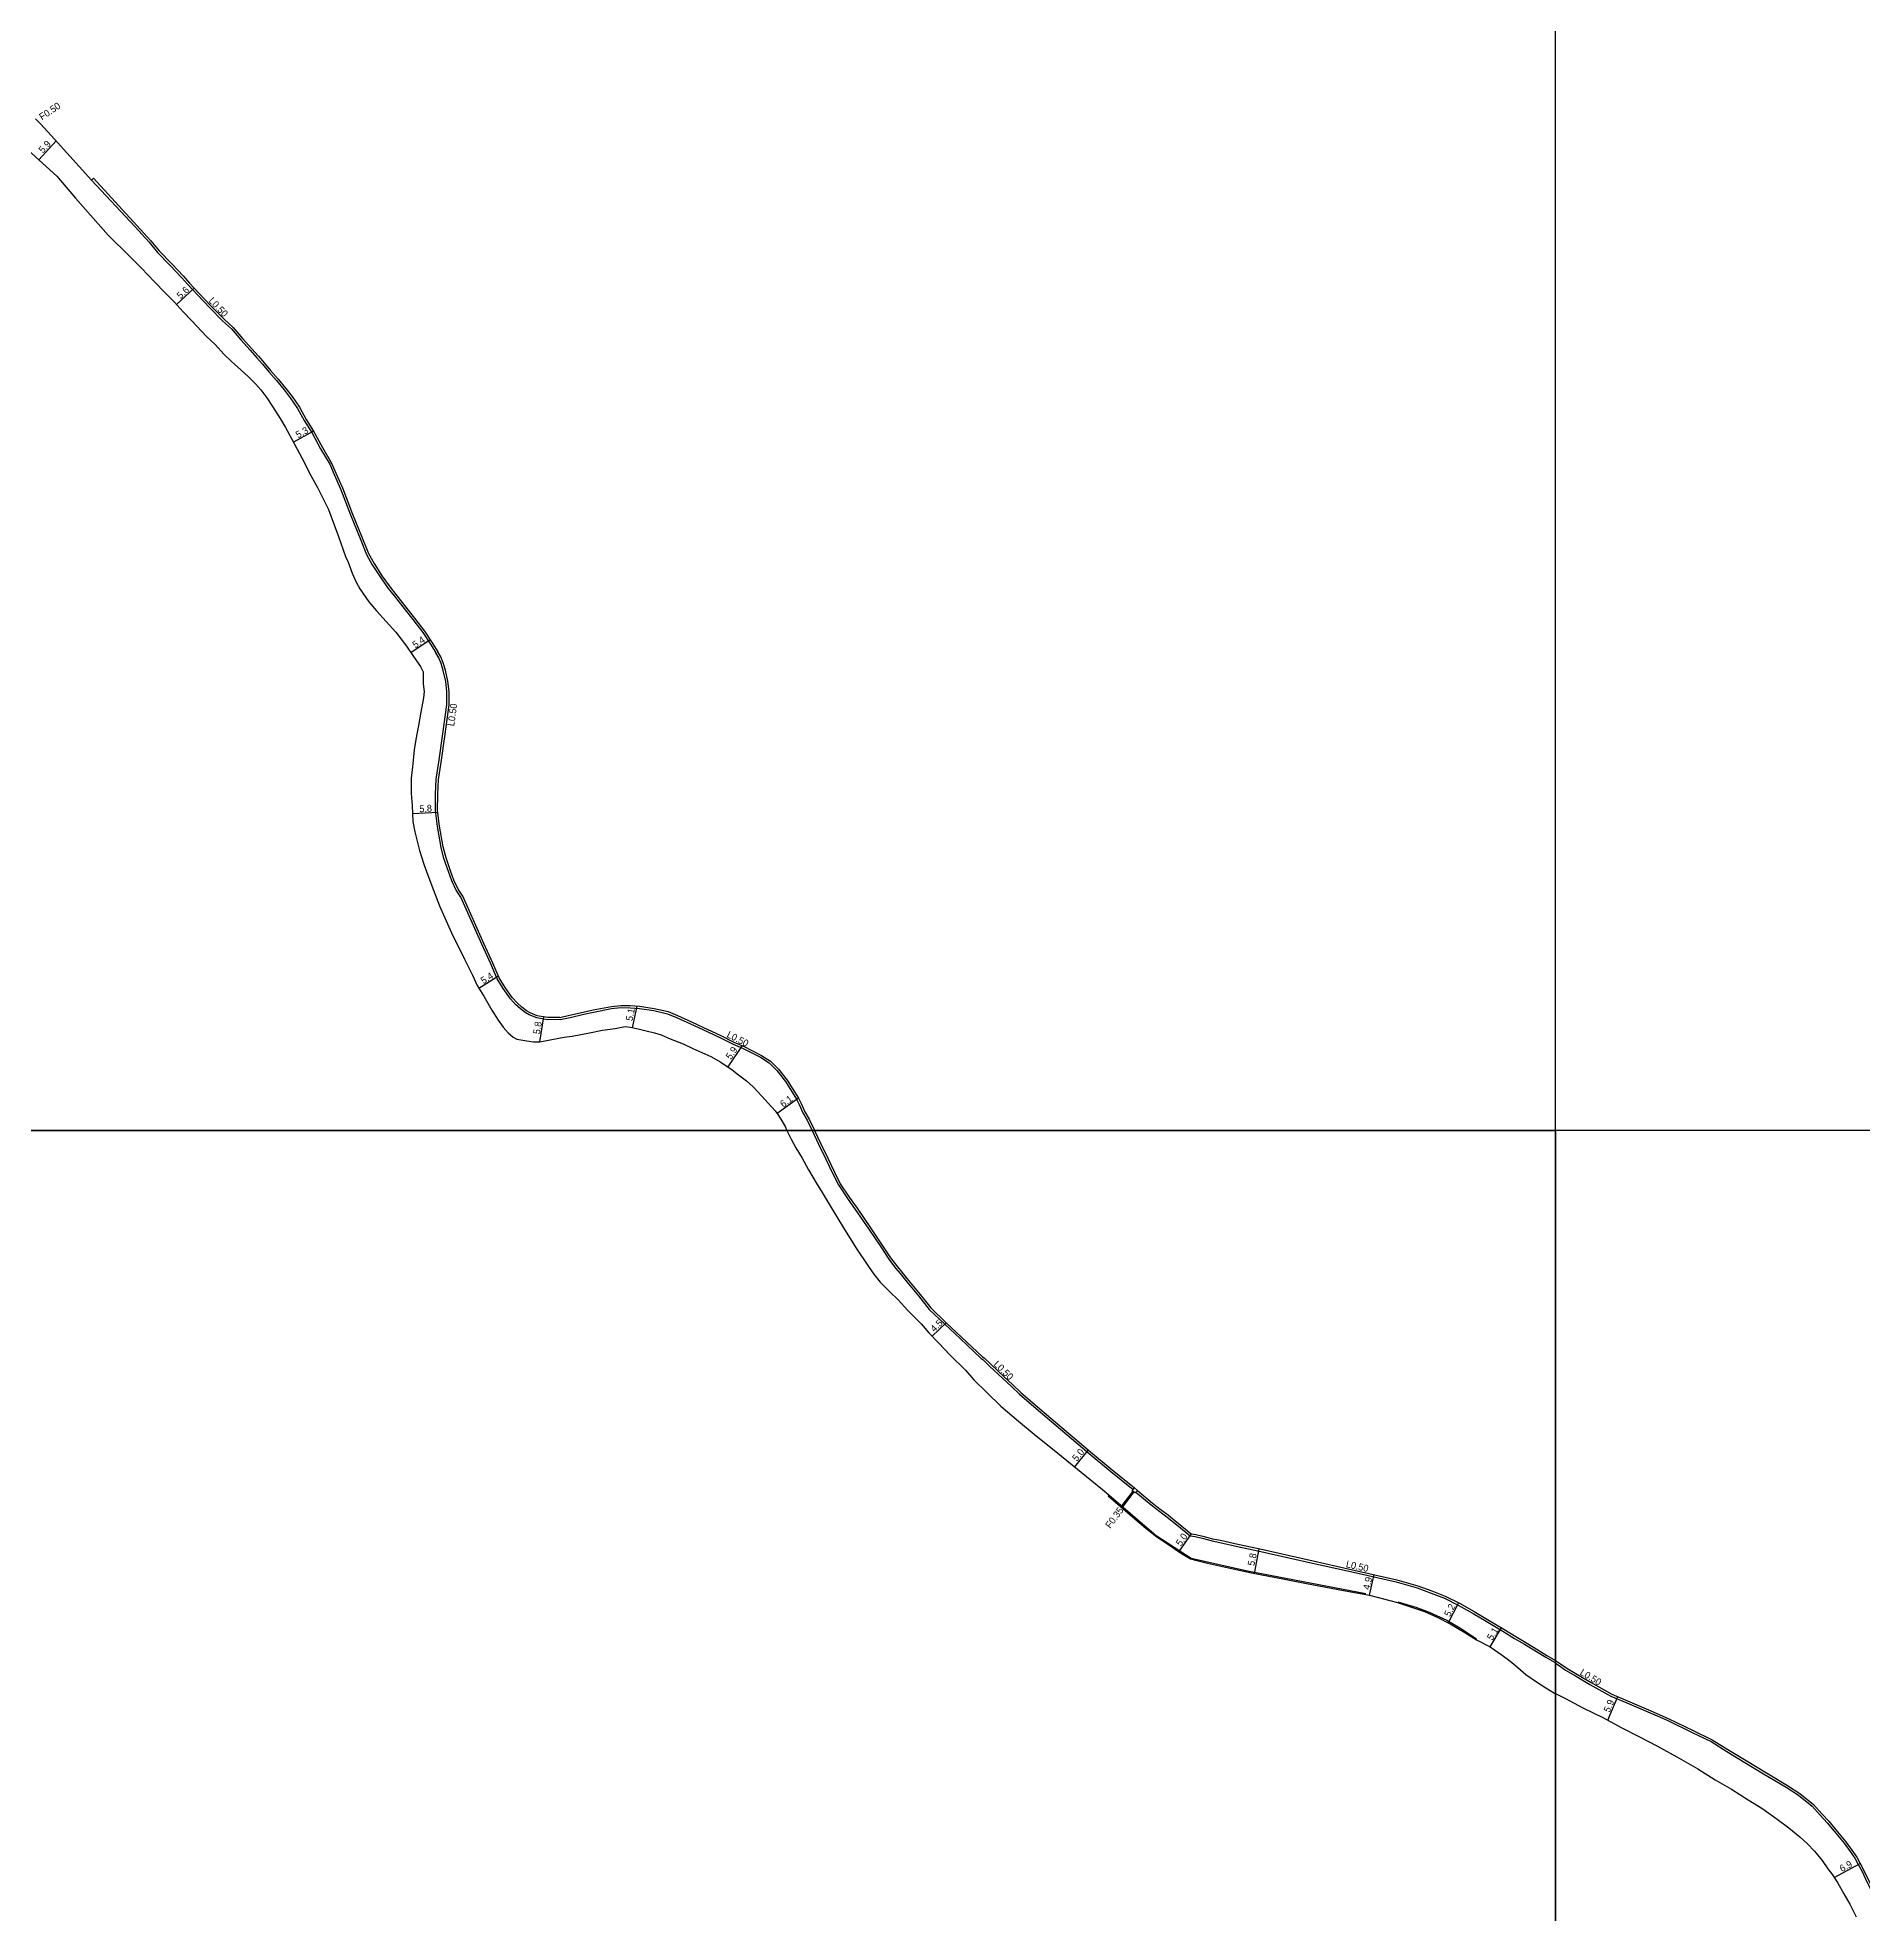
# Model space of a CAD drawing. Header units: metres. Extents: x -24000 to -20000, y -93000 to -89999.
# Drawn here: x -21950.4 to -21528.9, y -92581 to -92147.7 of the extents above; entities that cross this region are included whole.
import ezdxf

# ---------------------------------------------------------------- set-up
doc = ezdxf.new("R2010")
doc.units = ezdxf.units.M
doc.header["$LTSCALE"] = 2.5
for name, color, linetype in [('側溝・桝', 7, 'Continuous'), ('図郭', 7, 'Continuous'), ('幅員', 7, 'Continuous'), ('歩道・分離帯・安全施設', 7, 'Continuous'), ('道路', 7, 'Continuous')]:
    doc.layers.add(name, color=color, linetype=linetype)
doc.styles.get("Standard").update_dxf_attribs({"font": ''})
doc.styles.get('Standard').set_extended_font_data('@MS PGothic')

msp = doc.modelspace()

# ---------------------------------------------------------------- linework, layer by layer
at = {"layer": '側溝・桝'}
for points in [[(-21937.99, -92180.58), (-21927.88, -92191.37), (-21924.66, -92194.93), (-21922.74, -92197.26), (-21919.78, -92200.28), (-21917.11, -92203.11), (-21915.72, -92204.7), (-21913.49, -92207.1), (-21910.76, -92209.95), (-21907.7, -92213.05), (-21905.63, -92214.92), (-21903.46, -92217.45), (-21901.31, -92219.84)], [(-21901.31, -92219.84), (-21899.82, -92221.58), (-21898.49, -92223.08), (-21896.99, -92224.86), (-21895.22, -92226.83), (-21893.49, -92228.98), (-21892.08, -92230.82), (-21890.4, -92233.29), (-21888.85, -92236.07), (-21887.13, -92238.82), (-21885.09, -92242.6), (-21882.97, -92246.15), (-21881.96, -92248.56)], [(-21881.96, -92248.56), (-21880.51, -92251.84), (-21878.19, -92257.88), (-21876.13, -92262.96), (-21874.49, -92267), (-21873.15, -92269.38)], [(-21873.15, -92269.38), (-21872.22, -92270.81), (-21871.34, -92272.21), (-21869.45, -92274.86), (-21868.12, -92276.58), (-21863.77, -92282.06), (-21861.47, -92285.02), (-21859.56, -92287.93), (-21858.45, -92289.74)], [(-21858.59, -92326.15), (-21858.55, -92322.37), (-21858.37, -92318.91), (-21857.76, -92314.94), (-21856.85, -92308.44), (-21855.93, -92301.73), (-21855.93, -92298.66), (-21856.19, -92296.32), (-21856.75, -92293.83), (-21857.25, -92292.17), (-21857.77, -92290.89), (-21858.45, -92289.74)], [(-21829.77, -92374.41), (-21832.72, -92374.44), (-21835.19, -92374.03), (-21836.9, -92373.32), (-21837.82, -92372.81), (-21838.93, -92371.95), (-21840.09, -92370.9), (-21841.22, -92369.63), (-21842.93, -92367.25), (-21844.28, -92364.97), (-21845.78, -92361.56), (-21847.84, -92357.02), (-21852.68, -92346.15), (-21853.78, -92344.56), (-21854.76, -92342.4), (-21855.54, -92340.24), (-21856.6, -92337.21), (-21857.25, -92334.66), (-21858.13, -92329.86), (-21858.59, -92326.15)], [(-21829.77, -92374.41), (-21827.49, -92373.9), (-21824.32, -92373.18), (-21822.05, -92372.67), (-21817.89, -92371.87), (-21815.76, -92371.65), (-21813.63, -92371.67), (-21811.5, -92371.84), (-21808.16, -92372.32), (-21804.97, -92373.06)], [(-21804.97, -92373.06), (-21802.91, -92373.91), (-21799.67, -92375.42), (-21796.87, -92376.69), (-21793.07, -92378.44), (-21789.86, -92380.06), (-21787.65, -92381.01)], [(-21787.65, -92381.01), (-21783.52, -92383.11), (-21781.54, -92384.42), (-21779.76, -92386.18), (-21777.76, -92388.71), (-21775.19, -92392.79)], [(-21775.19, -92392.79), (-21774.64, -92394.01), (-21773.76, -92395.92), (-21772.76, -92397.63), (-21771.64, -92400)], [(-21771.64, -92400), (-21771.63, -92400.02), (-21770.14, -92403.16), (-21768.47, -92406.61), (-21766.88, -92409.85), (-21765.55, -92412.6), (-21763.44, -92415.71), (-21761.66, -92418.27), (-21758.52, -92422.79), (-21755.61, -92427.15), (-21753.94, -92429.75), (-21752.33, -92431.79), (-21751.26, -92433.02), (-21749.75, -92434.98), (-21747.07, -92438.19), (-21744.56, -92441.33), (-21741.01, -92444.76), (-21737.47, -92448.08), (-21732.57, -92452.69), (-21732.23, -92452.89), (-21730.66, -92454.42), (-21727.59, -92457.28), (-21725.7, -92459.06)], [(-21725.7, -92459.06), (-21723.78, -92460.9), (-21720.44, -92463.75), (-21716.84, -92466.83), (-21707.65, -92474.64), (-21702.65, -92478.78), (-21697.52, -92482.94)], [(-21697.54, -92482.93), (-21697.51, -92482.95)], [(-21696.87, -92483.53), (-21693.32, -92486.49), (-21691.36, -92488.02), (-21689.67, -92489.27), (-21688.2, -92490.5), (-21686.57, -92491.75), (-21684.35, -92493.59), (-21683.16, -92493.79), (-21681.57, -92494.16), (-21679.28, -92494.78), (-21677.48, -92495.13), (-21673.42, -92496.06), (-21668.7, -92497.06), (-21661.56, -92498.68), (-21656.09, -92499.9), (-21648, -92501.72), (-21636.77, -92504.24), (-21631.92, -92505.62)], [(-21631.92, -92505.62), (-21628.74, -92506.82), (-21625.66, -92508.03), (-21622.45, -92509.64), (-21619.01, -92511.53), (-21616, -92513.35), (-21612.17, -92515.63)], [(-21612.17, -92515.63), (-21609.44, -92517.3), (-21607.15, -92518.66), (-21604.36, -92520.35), (-21602.27, -92521.65), (-21600.25, -92522.82), (-21600, -92522.99)], [(-21600, -92522.99), (-21599.15, -92523.58), (-21597.68, -92524.62), (-21595.36, -92525.96), (-21592.06, -92527.96), (-21587.24, -92530.61), (-21583.56, -92532.18), (-21578.17, -92534.46), (-21574.2, -92536.21), (-21568.46, -92539.01), (-21564.09, -92541.14), (-21560.48, -92543.38)], [(-21560.48, -92543.38), (-21556.27, -92545.96), (-21551.96, -92548.55), (-21546.74, -92551.66), (-21543.93, -92553.52), (-21540.79, -92556.05), (-21538.89, -92558.14), (-21537.29, -92559.86), (-21535.68, -92561.84), (-21533.38, -92564.6), (-21531.97, -92566.51), (-21530.88, -92568.05), (-21530.2, -92569.33)], [(-21530.2, -92569.33), (-21529.25, -92571.11), (-21528.21, -92573.33), (-21527.14, -92575.41), (-21525.59, -92579.27), (-21524.39, -92582.09), (-21523.08, -92585.57), (-21521.83, -92588.69), (-21519.26, -92593.74), (-21515.64, -92600.46)]]:
    msp.add_lwpolyline(points, dxfattribs=at)
at = {"layer": '側溝・桝', "ltscale": 0.5, "flags": 128}
for points in [[(-21697.61, -92483.29), (-21700.36, -92486.91)], [(-21697.36, -92483.47), (-21700.09, -92487.14)]]:
    msp.add_lwpolyline(points, dxfattribs=at)
msp.add_lwpolyline([(-21697.2, -92482.55), (-21696.54, -92483.15), (-21697.03, -92483.72), (-21697.71, -92483.21)], close=True, dxfattribs=at)
at = {"layer": '図郭'}
for points in [[(-22400, -92400), (-21600, -92400), (-21600, -91800), (-22400, -91800)], [(-22400, -93000), (-21600, -93000), (-21600, -92400), (-22400, -92400)], [(-21600, -93000), (-20800, -93000), (-20800, -92400), (-21600, -92400)]]:
    msp.add_lwpolyline(points, close=True, dxfattribs=at)
at = {"layer": '幅員', "flags": 128}
for points in [[(-21946.12, -92171.53), (-21950.1, -92175.88)], [(-21914.24, -92205.55), (-21918.32, -92209.33)], [(-21886.7, -92238.57), (-21891.36, -92241.1)], [(-21859.77, -92286.71), (-21864.21, -92289.72)], [(-21858.04, -92326.56), (-21863.85, -92326.9)], [(-21843.99, -92364.39), (-21848.53, -92367.22)], [(-21812.11, -92371.29), (-21813.14, -92376.29)], [(-21834.5, -92379.53), (-21833.54, -92373.8)], [(-21787.8, -92380.4), (-21791.09, -92385.33)], [(-21774.77, -92392.53), (-21779.69, -92396.13)], [(-21740.67, -92444.4), (-21743.9, -92447.53)], [(-21707.91, -92473.76), (-21711.04, -92477.65)], [(-21684.14, -92493.12), (-21686.94, -92497.27)], [(-21668.49, -92496.6), (-21669.6, -92502.28)], [(-21642.94, -92507.31), (-21641.88, -92502.58)], [(-21622.4, -92509.11), (-21624.77, -92513.74)], [(-21615.1, -92519.26), (-21612.48, -92514.86)], [(-21587.96, -92536.17), (-21585.63, -92530.75)], [(-21535.69, -92572.52), (-21529.65, -92569.31)]]:
    msp.add_lwpolyline(points, dxfattribs=at)
at = {"layer": '歩道・分離帯・安全施設', "ltscale": 0.5, "flags": 128}
for points in [[(-21703.12, -92484.14), (-21696.5, -92489.81), (-21692.22, -92493.51), (-21684.12, -92498.76), (-21671.1, -92501.71), (-21643.8, -92506.94)], [(-21636.42, -92508.87), (-21632.24, -92510.12), (-21629.16, -92511.24), (-21625.09, -92513.13), (-21622.11, -92514.84), (-21618.24, -92517.38)]]:
    msp.add_lwpolyline(points, dxfattribs=at)
at = {"layer": '道路'}
for points in [[(-21950.91, -92166.43), (-21949.69, -92167.68), (-21946.5, -92171.1), (-21937.99, -92180.58), (-21937.52, -92180.13)], [(-21952.55, -92173.63), (-21945.93, -92179.7), (-21941.68, -92184.74), (-21934.11, -92193.31), (-21929.17, -92198.12), (-21926.4, -92200.94), (-21923.48, -92204), (-21920.9, -92206.67), (-21918.9, -92208.7), (-21916.79, -92210.98), (-21914.84, -92213.06), (-21911.4, -92216.72), (-21909.31, -92218.61), (-21907.38, -92220.74), (-21905.67, -92222.45), (-21903.46, -92224.37), (-21901.73, -92225.99), (-21900.03, -92227.7), (-21898.89, -92228.98), (-21897.46, -92230.83), (-21896.18, -92232.87), (-21894.44, -92235.62), (-21893.19, -92237.69), (-21891.75, -92240.39), (-21889.3, -92244.89), (-21887.33, -92248.8), (-21885.77, -92251.52), (-21884.72, -92253.68), (-21883.24, -92256.61), (-21881.95, -92260.14), (-21880.97, -92262.86), (-21879.33, -92267.48), (-21878.73, -92268.78), (-21877.82, -92271.3), (-21876.87, -92273.39), (-21876.02, -92274.93), (-21873.94, -92277.93), (-21872.21, -92280), (-21867.69, -92284.97), (-21865.27, -92288.15), (-21863.46, -92290.83), (-21861.99, -92292.9), (-21861.43, -92294.15), (-21861.43, -92295.02), (-21861.37, -92296.86), (-21861.19, -92298.66), (-21861.31, -92300.15), (-21861.93, -92303.44), (-21862.51, -92306.54), (-21863.1, -92309.72), (-21863.45, -92312.12), (-21863.61, -92313.78), (-21863.86, -92316.03), (-21864.17, -92318.7), (-21864.14, -92322.21), (-21863.96, -92324.97), (-21863.75, -92328.66), (-21863.32, -92331.03), (-21862.27, -92335.39), (-21861.18, -92338.74), (-21860.12, -92341.69), (-21858.99, -92344.53), (-21857.64, -92348.17), (-21854.84, -92354.36), (-21851.86, -92360.46), (-21850.04, -92364.19), (-21848.97, -92366.52), (-21847.43, -92368.99), (-21845.56, -92372.2), (-21844.1, -92374.51), (-21842.92, -92376.18), (-21841.77, -92377.44), (-21840.59, -92378.49), (-21839.75, -92378.93), (-21837.48, -92379.32), (-21835.96, -92379.55), (-21834.92, -92379.57), (-21834.5, -92379.53), (-21831.7, -92379.02), (-21828.86, -92378.47), (-21826.98, -92378.22), (-21822.98, -92377.45), (-21820.03, -92376.88), (-21817.1, -92376.45), (-21814.79, -92376.04), (-21813.6, -92376.19), (-21811.75, -92376.58), (-21809.95, -92376.98), (-21808.02, -92377.44), (-21806.46, -92377.91), (-21804.37, -92378.84), (-21801.38, -92380.04), (-21799.13, -92381.1), (-21794.99, -92382.95), (-21792.69, -92384.26), (-21790.06, -92386.02), (-21788.59, -92387.14), (-21786.75, -92388.55), (-21785.26, -92389.92)], [(-21937.52, -92180.13), (-21927.51, -92191.04), (-21924.28, -92194.6), (-21922.36, -92196.92), (-21919.41, -92199.93), (-21916.74, -92202.77), (-21915.35, -92204.37), (-21913.13, -92206.75), (-21910.4, -92209.6), (-21907.36, -92212.69), (-21905.28, -92214.57), (-21903.08, -92217.12), (-21900.94, -92219.51)], [(-21900.94, -92219.51), (-21899.44, -92221.25), (-21898.11, -92222.75), (-21896.61, -92224.53), (-21894.84, -92226.51), (-21893.1, -92228.67), (-21891.67, -92230.52), (-21889.97, -92233.02), (-21888.42, -92235.82), (-21886.7, -92238.57), (-21884.65, -92242.35), (-21882.53, -92245.93), (-21881.5, -92248.37)], [(-21881.5, -92248.37), (-21880.05, -92251.65), (-21877.72, -92257.7), (-21875.66, -92262.77), (-21874.04, -92266.78), (-21872.72, -92269.13)], [(-21872.72, -92269.13), (-21871.8, -92270.54), (-21870.93, -92271.93), (-21869.05, -92274.56), (-21867.72, -92276.27), (-21863.38, -92281.75), (-21861.07, -92284.73), (-21859.14, -92287.66), (-21858.03, -92289.48)], [(-21858.09, -92326.15), (-21858.05, -92322.39), (-21857.87, -92318.96), (-21857.27, -92315.02), (-21856.36, -92308.51), (-21855.43, -92301.76), (-21855.43, -92298.63), (-21855.7, -92296.24), (-21856.26, -92293.7), (-21856.78, -92292), (-21857.32, -92290.67), (-21858.03, -92289.48)], [(-21829.88, -92373.92), (-21832.68, -92373.94), (-21835.05, -92373.54), (-21836.68, -92372.87), (-21837.54, -92372.39), (-21838.61, -92371.56), (-21839.73, -92370.55), (-21840.83, -92369.31), (-21842.51, -92366.98), (-21843.84, -92364.74), (-21845.32, -92361.35), (-21847.39, -92356.81), (-21852.24, -92345.91), (-21853.34, -92344.31), (-21854.3, -92342.21), (-21855.07, -92340.07), (-21856.12, -92337.06), (-21856.76, -92334.55), (-21857.64, -92329.78), (-21858.09, -92326.15)], [(-21829.88, -92373.92), (-21827.6, -92373.41), (-21824.43, -92372.7), (-21822.15, -92372.18), (-21817.96, -92371.38), (-21815.78, -92371.15), (-21813.6, -92371.17), (-21811.44, -92371.34), (-21808.07, -92371.83), (-21804.86, -92372.57)], [(-21804.86, -92372.57), (-21802.71, -92373.45), (-21799.46, -92374.96), (-21796.66, -92376.24), (-21792.85, -92377.99), (-21789.65, -92379.61), (-21787.45, -92380.55)], [(-21787.45, -92380.55), (-21783.27, -92382.68), (-21781.22, -92384.03), (-21779.39, -92385.85), (-21777.36, -92388.42), (-21774.77, -92392.53)], [(-21785.26, -92389.92), (-21783.21, -92392.12), (-21781.74, -92393.7), (-21780.18, -92395.47), (-21779.54, -92396.35), (-21778.8, -92397.39), (-21777.87, -92399.11), (-21777.45, -92400)], [(-21774.77, -92392.53), (-21774.18, -92393.8), (-21773.31, -92395.69), (-21772.32, -92397.39), (-21771.17, -92399.81), (-21771.08, -92400)], [(-21777.45, -92400), (-21776.48, -92402.05), (-21775.38, -92403.99), (-21773.91, -92406.38), (-21772.42, -92409.07), (-21770.47, -92412.48), (-21769.5, -92413.96), (-21767.2, -92417.8), (-21764.4, -92422.47), (-21761.42, -92427.2), (-21758.59, -92431.44), (-21757.33, -92433.21), (-21755.89, -92435.01), (-21753.69, -92437.24), (-21751.74, -92439.16), (-21749.52, -92441.55), (-21746.48, -92444.7), (-21744.66, -92446.74), (-21742.43, -92449.05), (-21739.76, -92451.88), (-21736.24, -92455.34), (-21734.27, -92457.58), (-21731.27, -92460.55), (-21728.05, -92463.69), (-21724.01, -92467.15), (-21719.88, -92470.49), (-21716.12, -92473.55), (-21708.26, -92479.9), (-21704.57, -92482.89), (-21703.12, -92484.14), (-21703.29, -92484.41), (-21698.21, -92488.76), (-21696.15, -92490.51), (-21694.59, -92491.83), (-21692.83, -92493.22), (-21692.28, -92493.72), (-21689.15, -92495.77), (-21687.05, -92497.2), (-21685.94, -92497.95), (-21684.29, -92498.91), (-21683.13, -92499.24), (-21680.37, -92499.95), (-21676.22, -92500.84), (-21670.17, -92502.17), (-21662.56, -92503.66), (-21657.47, -92504.61), (-21648.98, -92506.23), (-21642.94, -92507.31), (-21636.52, -92508.99)], [(-21771.08, -92400), (-21769.69, -92402.94), (-21768.02, -92406.39), (-21766.43, -92409.64), (-21765.12, -92412.35), (-21763.03, -92415.43), (-21761.25, -92417.99), (-21758.11, -92422.5), (-21755.2, -92426.88), (-21753.53, -92429.46), (-21751.94, -92431.47), (-21750.87, -92432.71), (-21749.36, -92434.67), (-21746.68, -92437.87), (-21744.19, -92441), (-21740.67, -92444.4), (-21737.13, -92447.71), (-21732.27, -92452.29), (-21731.93, -92452.49), (-21730.32, -92454.06), (-21727.25, -92456.92), (-21725.36, -92458.7)], [(-21725.36, -92458.7), (-21723.44, -92460.53), (-21720.11, -92463.37), (-21716.52, -92466.45), (-21707.32, -92474.26), (-21702.33, -92478.39), (-21697.2, -92482.55)], [(-21697.2, -92482.55), (-21696.54, -92483.15), (-21693.01, -92486.1), (-21691.05, -92487.62), (-21689.36, -92488.87), (-21687.88, -92490.11), (-21686.25, -92491.36), (-21684.14, -92493.12), (-21683.06, -92493.3), (-21681.45, -92493.67), (-21679.16, -92494.29), (-21677.38, -92494.64), (-21673.31, -92495.58), (-21668.6, -92496.57), (-21661.45, -92498.19), (-21655.99, -92499.41), (-21647.89, -92501.23), (-21636.65, -92503.75), (-21631.79, -92505.13)], [(-21631.79, -92505.13), (-21628.56, -92506.35), (-21625.46, -92507.58), (-21622.21, -92509.2), (-21618.76, -92511.1), (-21615.74, -92512.92), (-21611.91, -92515.2)], [(-21636.52, -92508.99), (-21630.22, -92511.09), (-21627.36, -92512.42), (-21624.31, -92513.97), (-21620.93, -92515.97), (-21618.21, -92517.66), (-21615.1, -92519.26)], [(-21611.91, -92515.2), (-21609.18, -92516.87), (-21606.89, -92518.23), (-21604.1, -92519.92), (-21602.01, -92521.22), (-21600, -92522.39)], [(-21615.1, -92519.26), (-21612.32, -92521.19), (-21610.55, -92522.46), (-21608.7, -92524.01), (-21606.89, -92525.61), (-21604.19, -92527.48), (-21602.22, -92528.75), (-21600.21, -92529.96), (-21600, -92530.06)], [(-21600, -92522.39), (-21599.98, -92522.4), (-21598.87, -92523.17), (-21597.41, -92524.2), (-21595.11, -92525.53), (-21591.81, -92527.52), (-21587.02, -92530.16), (-21583.37, -92531.72), (-21577.97, -92534), (-21573.99, -92535.76), (-21568.24, -92538.57), (-21563.85, -92540.7), (-21560.22, -92542.95)], [(-21600, -92530.06), (-21597.68, -92531.19), (-21593.7, -92533.32), (-21588.92, -92535.64), (-21584.86, -92537.87), (-21580.62, -92540.05), (-21576.61, -92542.13), (-21572.03, -92544.67), (-21567.15, -92547.45), (-21563.16, -92549.93), (-21559.39, -92552.12), (-21555.53, -92554.56), (-21552.13, -92556.67), (-21548.81, -92559.05), (-21546.17, -92561.07), (-21543.59, -92563.11), (-21541.82, -92564.77), (-21540.24, -92566.42), (-21538.46, -92568.58), (-21537.15, -92570.5), (-21536.08, -92571.93), (-21534.93, -92573.69), (-21533.46, -92576.25), (-21532.07, -92578.69), (-21530.63, -92581.59)], [(-21560.22, -92542.95), (-21556.01, -92545.53), (-21551.71, -92548.12), (-21546.48, -92551.23), (-21543.63, -92553.11), (-21540.44, -92555.69), (-21538.52, -92557.8), (-21536.91, -92559.53), (-21535.29, -92561.53), (-21532.99, -92564.29), (-21531.57, -92566.21), (-21530.45, -92567.79), (-21529.76, -92569.09)], [(-21529.76, -92569.09), (-21528.81, -92570.88), (-21527.77, -92573.11), (-21526.68, -92575.2), (-21525.13, -92579.08), (-21523.93, -92581.9), (-21522.61, -92585.39), (-21521.37, -92588.49), (-21518.82, -92593.51), (-21515.19, -92600.23), (-21512.46, -92606.16), (-21510.35, -92610.61), (-21508.31, -92614.85), (-21506.44, -92618.64), (-21504.65, -92622.38), (-21502.92, -92625.95), (-21501.09, -92629.78), (-21499.65, -92632.5), (-21497.7, -92636.39), (-21495.78, -92640.02), (-21493.18, -92644.2), (-21490.76, -92647.74), (-21489.42, -92649.7)]]:
    msp.add_lwpolyline(points, dxfattribs=at)

# ---------------------------------------------------------------- texts
at = {"layer": '側溝・桝'}
for s, rotation, p in [('F0.50', 34.2052, (-21949.37, -92166.82)), ('L0.50', 313.7268, (-21911.07, -92208.55)), ('L0.50', 82.1648, (-21854.25, -92306.74)), ('L0.50', 333.2835, (-21791.48, -92378.41)), ('L0.50', 315.8234, (-21729.85, -92454.16)), ('F0.35', 53.4324, (-21702.8, -92492.04)), ('L0.50', 347.2886, (-21648.49, -92500.84)), ('L0.50', 328.9162, (-21594.53, -92525.59))]:
    msp.add_text(s, height=1.6, rotation=rotation, dxfattribs=at).set_placement(p)
at = {"layer": '幅員'}
for s, rotation, p in [('5.9', 47.5018, (-21949.16, -92174.47)), ('5.6', 42.8024, (-21917.39, -92208.13)), ('5.3', 28.4998, (-21890.28, -92240.23)), ('5.4', 34.1025, (-21863.21, -92288.74)), ('5.8', 3.3196, (-21862.24, -92326.55)), ('5.4', 31.9247, (-21847.5, -92366.28)), ('5.1', 78.3591, (-21813.1, -92374.84)), ('5.8', 80.4954, (-21834.48, -92377.89)), ('5.9', 56.2311, (-21790.36, -92383.79)), ('6.1', 36.247, (-21778.28, -92394.79)), ('4.5', 44.0666, (-21743.39, -92446.69)), ('5.0', 51.1006, (-21710.49, -92476.56)), ('5.0', 55.9959, (-21686.47, -92496.14)), ('5.8', 78.9508, (-21669.54, -92500.65)), ('4.9', 77.3698, (-21642.93, -92506.16)), ('5.2', 62.943, (-21624.39, -92512.45)), ('5.1', 59.2583, (-21614.58, -92517.89)), ('5.9', 66.814, (-21587.53, -92534.54)), ('6.9', 28.0222, (-21533.91, -92571.29))]:
    msp.add_text(s, height=1.6, rotation=rotation, dxfattribs=at).set_placement(p)

doc.saveas('drawing.dxf')
